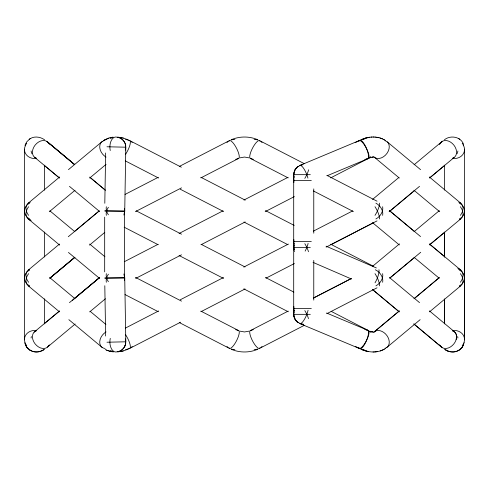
<?xml version="1.0" encoding="UTF-8"?>
<svg xmlns="http://www.w3.org/2000/svg" width="489" height="489" viewBox="0 0 489 489"><rect width="100%" height="100%" fill="white"/><g stroke="black" fill="none" stroke-linecap="round" stroke-linejoin="round"><path stroke-width="0.73" d="M44.523 323.889L44.523 298.834M444.477 299.592L444.477 323.889M444.477 232.452L444.477 257.263M464.544 339.818L464.544 211.37M104.805 203.265L105.648 152.971M293.742 313.614L294.036 311.866M293.724 174.72L294.684 170.429L296.756 167.476M293.755 246.578L294.066 244.836M124.548 279.916L124.548 209.084M293.895 182.464L293.895 178.546M293.895 243.54L293.895 239.622M293.895 245.46L294.054 250.013M293.895 310.454L293.895 306.542M293.755 173.821L295.215 169.359L298.204 166.309M298.162 322.679C295.429 320.827 293.718 317.636 293.706 314.335L293.7 174.665C293.724 171.364 295.429 168.179 298.162 166.321M124.713 211.456L124.304 213.98M124.579 279.451L124.713 278.369M293.724 246.786L294.146 244.531M293.724 313.7L294.146 311.45M125.251 150.129L125.74 148.118M118.497 351.628C122.354 350.54 125.331 347.049 125.752 343.058M31.07 337.991L31.345 336.554M457.93 151.009L457.087 153.711M124.689 212.037L124.194 214.17M124.402 280.411L124.689 278.95M464.232 342.587L462.264 347.135L459.354 349.965M125.373 149.75L125.557 149.163M124.995 345.912L125.263 345.069M125.386 344.684L125.569 344.103M123.913 215.038L124.732 211.217L125.807 147.207C125.936 142.543 122.464 138.179 117.904 137.226M25.312 144.671L26.736 141.871L29.646 139.035M24.994 145.539L25.514 144.066M294.384 310.833L294.678 310.13M294.421 243.803L294.567 243.449M445.241 349.757C450.675 353.437 459.085 352.587 462.545 346.615M463.211 345.436L463.486 344.934L462.264 347.135M25.391 145.27L26.779 143.198M463.609 343.73L462.221 345.802M48.515 345.974L49.407 344.873M441.61 141.822L439.593 144.127L440.485 143.026M439.593 144.127L440.864 142.586M226.969 142.513L227.868 141.627M131.339 347.379L132.238 346.487M261.132 347.379L262.031 346.487M369.378 157.874L370.821 156.645M49.982 278.033L74.805 257.232M72.421 300.344L99.732 277.446L69.469 302.63M414.568 298.382L439.134 277.789M28.038 203.351L59.652 176.981M68.436 169.659L102.225 141.498M49.291 211.731L75.049 190.245M89.683 178.039L106.076 164.365M74.401 231.603L98.919 211.144M28.466 269.946L59.499 244.054M68.283 236.731L99.316 210.845M49.719 278.327L74.896 257.324M89.536 245.111L104.756 232.409M50.122 277.954L74.762 257.422M34.108 332.159L59.615 310.863M74.132 298.742L99.316 277.752M47.39 347.178L75.178 323.993M89.689 311.89L105.422 298.773M372.532 199.445L398.877 177.47M414.097 164.775L442.032 141.498M389.097 211.731L419.538 186.34M429.495 178.039L454.079 157.531M389.525 211.413L414.696 190.41M429.917 177.715L444.55 165.508M372.477 266.401L399.464 243.889M414.104 231.682L439.281 210.68M390.204 277.734L414.623 257.373M389.684 278.155L420.717 252.269M429.501 244.946L460.534 219.06M374.305 331.793L399.476 310.796M413.926 298.755L439.287 277.593M373.914 332.159L398.841 311.346M386.775 347.502L420.143 319.665M429.507 311.854L460.534 285.973M44.297 323.694L59.071 311.432M430.283 244.182L444.385 232.464M297.972 166.48L298.443 166.144M30.031 138.79C34.456 135.844 40.416 136.877 44.585 139.781M29.199 139.334L30.483 138.491M359.128 140.673L355.179 142.69M459.801 349.666L456.738 351.31M44.585 349.219C38.179 354.507 27.017 351.903 24.994 343.461M444.415 139.781C450.393 134.927 460.577 136.602 463.486 144.066M103.582 140.496L108.766 138.051M360.845 349.183C368.529 352.71 378.138 353.327 385.418 348.504M43.759 349.757L39.915 351.463L37.555 351.921M201.052 244.726L245.203 221.945M125.477 328.058L158.595 310.961M125.025 194.433L158.253 177.299M179.274 166.462L229.457 140.594M135.386 211.645L181.498 187.868M200.845 177.898L238.821 158.32M124.304 261.719L158.1 244.292M179.06 233.485L223.002 210.832M243.968 200.025L288.045 177.299M265.179 211.645L294.341 196.609M330.643 177.898L368.614 158.32M135.655 278.43L181.505 254.812M180.227 299.8L223.504 277.514M243.791 267.061L288.406 244.06M313.382 231.15L352.734 210.863M326.145 247.128L377.025 220.9M180.612 322.19L129.75 348.406L126.743 349.317M200.955 311.701L245.032 288.975M265.998 278.168L294.39 263.528M330.9 244.708L373.486 222.752M313.382 298.07L351.377 278.479M250.179 330.686L288.155 311.108M313.602 297.984L350.9 278.754M259.543 348.406L304.299 325.338M326.823 313.694L377.025 287.813M110.343 138.595L112.097 137.696M104.725 139.805L110.196 137.647M384.195 349.25L381.591 350.436M360.735 139.885L365.686 138.087L369.812 137.226M369.323 158.002L370.106 157.672M128.155 349.183L123.314 350.913L117.562 351.946M299.678 165.514L360.179 140.196M327.184 175.734L367.722 158.772M231.175 139.768C239.561 136.113 249.439 136.113 257.825 139.768M257.825 349.232C249.439 352.887 239.561 352.887 231.175 349.232M238.461 158.503L235.643 159.347M250.539 330.497L253.357 329.653M103.882 140.484L105.233 139.982M362.325 139.218C369.336 136.352 377.759 135.979 384.44 139.909M380.234 350.949L380.882 350.729M240.013 157.837L244.5 157.048L248.987 157.837M248.987 331.163L244.5 331.958L240.013 331.163M369.464 157.886L370.888 157.421M369.971 157.745L372.294 157.14M117.904 351.774C122.464 350.821 125.936 346.456 125.807 341.793L124.732 277.783L123.913 273.962M300.527 165.178L302.324 164.732M365.686 138.087L368.162 137.507M120.838 351.493L123.314 350.913M454.397 351.891L456.219 351.487M110.056 137.684L113.234 137.183M365.442 159.347L366.689 159.127L364.818 159.438M231.218 139.903L232.458 139.689M256.542 349.317L257.782 349.097M111.547 137.397L112.715 137.22M233.082 139.579L234.848 139.554M125.594 349.494L126.119 349.421M255.918 349.421L254.152 349.446M377.312 351.64L374.574 351.946M124.512 211.26L104.897 210.826M301.78 164.824L303.082 164.695M361.781 139.707L364.213 139.499M125.41 147.262L125.82 147.201L106.975 146.773M372.08 157.158L373.651 157.042L372.575 157.012M371.206 137.079L371.713 137.054M254.152 139.554L255.918 139.579M234.848 349.446L233.082 349.421M373.028 352.001L373.59 351.988M452.068 351.976L453.816 351.946M293.7 174.665L310.307 174.665M293.7 180.502L311.322 180.502M104.897 211.04L124.744 211.04M293.7 241.584L311.322 241.584M310.307 247.422L293.7 247.422L293.895 249.378M104.897 277.96L124.744 277.96M293.7 308.498L311.322 308.498M293.7 314.335L310.307 314.335M35.184 351.946L36.932 351.976M106.975 342.227L125.82 341.799L125.41 341.744M373.028 136.999L373.59 137.018M303.559 324.317L300.527 323.822M364.213 349.501L361.781 349.293M373.413 331.939L370.705 331.566L372.752 331.915M104.897 278.174L124.512 277.746M301.78 324.176L303.736 324.372M117.562 137.061L123.314 138.087L128.155 139.817M374.88 137.054L375.448 137.116M113.546 351.891L110.196 351.353L106.48 350.087M125.594 139.506L126.119 139.579M364.818 329.562L366.689 329.879M256.542 139.689L257.782 139.903M126.743 139.689L129.561 140.52L181.352 167.201M231.218 349.097L232.458 349.317M253.357 159.347L250.539 158.503M235.643 329.653L238.461 330.497M449.752 351.622L451.445 351.921M376.695 137.244L377.312 137.36M111.688 351.64L112.305 351.756M32.781 351.487L34.603 351.891M371.506 331.756L369.971 331.255L372.263 331.933L370.705 331.566M362.459 349.861L368.162 351.493L367.288 351.285M120.838 137.507L121.712 137.715M122.513 137.898L123.314 138.087M365.686 350.913L366.487 351.108M378.468 137.574L379.085 137.733M110.532 351.426L107.855 350.607M380.234 138.051L380.882 138.271M118.491 137.378C122.342 138.473 125.318 141.957 125.74 145.948M381.885 138.65L382.52 138.913M326.554 313.009L367.905 330.332M299.861 323.596L359.971 348.749M446.017 350.203L448.364 351.2L444.415 349.219M326.071 246.175L376.365 267.948M313.021 262.373L351.444 279.005M32.262 351.31L29.199 349.666M458.761 268.944L458.046 268.583L459.666 269.341M29.334 219.659L30.941 220.429L30.239 220.056M105.178 349.458L106.743 350.21M458.046 268.583L459.409 269.274M29.591 219.726L30.954 220.423M383.547 139.42L385.418 140.496M110.343 350.405L112.097 351.304M259.543 140.594L304.299 163.668M326.823 175.306L377.025 201.187M250.179 158.32L288.155 177.898M313.382 190.936L353.413 211.572M200.857 177.256L245.233 200.154M265.49 210.6L294.201 225.405M330.705 244.225L373.657 266.364M125.3 160.881L158.528 178.014M180.227 189.2L223.626 211.572M243.956 222.055L287.899 244.708M136.205 210.832L181.498 234.182M201.101 244.292L245.044 266.945M265.374 277.428L293.852 292.11M331.151 311.34L368.449 330.564M179.047 255.509L223.552 278.43M243.803 288.858L288.241 311.768M355.375 346.383L359.439 348.48M124.169 227.189L158.155 244.726M135.386 277.361L181.498 301.132M200.845 311.108L238.821 330.686M125.025 294.574L158.253 311.701M179.274 322.538L229.457 348.406M357.667 347.373L359.079 348.29M458.517 138.491L458.969 138.79M459.354 139.035L459.801 139.334M298.443 322.856C295.552 321.047 293.681 317.697 293.724 314.28M30.031 350.216L26.736 347.135L24.768 342.587M387.196 141.822L420.564 169.652M429.348 176.981L460.962 203.351M374.727 157.531L399.317 178.039M413.951 190.245L439.709 211.731M389.525 210.68L420.558 236.566M429.342 243.889L460.962 270.264M389.684 210.845L414.281 231.358M430.088 244.543L444.14 256.267M372.532 222.642L399.305 244.946M414.104 257.324L439.122 278.155M389.427 277.514L419.544 302.636M429.446 310.9L454.501 331.793M372.532 289.555L398.877 311.53M413.871 324.024L441.61 347.178M47.781 142.183L74.548 164.493M74.481 164.451L46.968 141.498L74.511 164.591M90.288 177.635L104.921 189.842M34.499 157.207L59.554 178.1M69.456 186.364L99.573 211.492M44.45 165.508L59.083 177.715M49.878 210.845L74.469 231.358M89.695 244.054L104.921 256.756M28.038 218.736L59.658 245.111M68.442 252.44L99.475 278.327M49.713 277.593L74.89 298.59M90.11 311.285L105.917 324.47M28.466 285.973L59.493 311.854M68.857 319.665L102.225 347.502M372.673 289.647L399.342 311.909M89.658 177.091L105.514 190.325M413.908 323.92L442.032 347.502M369.378 331.132L370.821 332.355M298.204 322.691L295.215 319.641L293.755 315.185M261.132 141.627L262.031 142.513M226.969 346.487L227.868 347.379M131.333 141.627L132.226 142.519M462.221 143.198L463.609 145.27M26.779 345.802L25.391 343.73M439.587 344.879L440.485 345.974M48.521 143.026L49.413 144.127M25.514 344.934L25.789 345.436M26.455 346.615L26.736 347.135M31.913 153.711L31.07 151.009M294.543 251.315L294.684 251.658M125.386 339.25L125.752 340.882M125.373 144.316L125.557 144.897M125.263 338.871L125.569 339.837M124.194 274.836L124.689 276.963M294.146 177.556L293.724 175.3M294.036 177.134L293.742 175.386M294.176 250.429L293.742 248.143M124.402 208.589L124.689 210.05M457.655 336.554L457.93 337.991M124.304 275.026L124.713 277.544M124.579 209.549L124.713 210.631M104.805 285.741L105.648 336.035M24.456 339.818L24.456 149.182M464.544 149.182L464.544 339.158M444.483 165.135L444.483 190.105M444.483 232.006L444.483 256.34M444.483 298.901L444.483 323.205M313.767 188.901L313.767 233.186M313.767 260.399L313.767 300.099M104.677 217.128L104.677 271.878M44.517 165.135L44.517 190.203M44.517 232.006L44.517 256.994M367.563 330.57A10.037 2.787 -62.7 0 1 366.487 340.448A10.037 2.787 -62.7 0 1 358.828 347.936M373.657 332.447A10.037 7.28 50.3 0 1 386.958 335.625A10.037 7.28 50.3 0 1 384.996 348.302M460.394 273.638A10.037 7.292 50.2 0 1 459.293 286.603M459.782 269.512A10.037 7.292 -50.2 0 1 460.394 282.275M459.324 270.05A10.037 9.01 0 0 1 464.55 277.96A10.037 9.01 0 0 1 459.324 285.869M463.914 342.636A10.037 9.01 0 0 0 462.099 333.584A10.037 9.01 0 0 0 452.38 330.68A10.037 7.292 -50.2 0 1 453.908 343.846A10.037 7.292 -50.2 0 1 440.479 345.857M260.056 347.691A10.037 2.787 62.7 0 1 252.636 341.084A10.037 2.787 62.7 0 1 250.979 330.497M238.021 330.497A10.037 2.787 -62.7 0 1 236.364 341.084A10.037 2.787 -62.7 0 1 228.944 347.691M48.521 345.864A10.037 7.292 50.2 0 1 35.061 343.81A10.037 7.292 50.2 0 1 36.681 330.68M25.086 342.636A10.037 9.01 0 0 1 26.901 333.584A10.037 9.01 0 0 1 36.62 330.68M29.676 285.869A10.037 9.01 0 0 1 24.45 277.96A10.037 9.01 0 0 1 29.676 270.05M29.707 286.603A10.037 7.292 -50.2 0 1 28.606 273.638M28.606 282.275A10.037 7.292 50.2 0 1 29.707 269.311M105.08 348.48A10.037 7.292 -50.2 0 1 99.738 341.719A10.037 7.292 -50.2 0 1 106.046 331.909M117.69 351.469A10.037 5.899 90 0 1 111.535 348.938A10.037 5.899 90 0 1 110.269 338.382M110.251 150.539A10.037 5.899 -90 0 1 111.608 139.933A10.037 5.899 -90 0 1 117.843 137.629M106.046 157.097A10.037 7.292 50.2 0 1 99.799 147.91A10.037 7.292 50.2 0 1 103.986 140.71M28.606 215.362A10.037 7.292 50.2 0 1 30.22 202.238M29.218 219.488A10.037 7.292 -50.2 0 1 28.606 206.725M29.676 218.956A10.037 9.01 0 0 1 24.45 211.04A10.037 9.01 0 0 1 29.676 203.131M228.944 141.315A10.037 2.787 62.7 0 1 236.364 147.922A10.037 2.787 62.7 0 1 238.021 158.503M250.979 158.503A10.037 2.787 -62.7 0 1 252.636 147.922A10.037 2.787 -62.7 0 1 260.056 141.315M440.479 143.143A10.037 7.292 50.2 0 1 453.939 145.196A10.037 7.292 50.2 0 1 452.319 158.32M463.205 145.007A10.037 9.01 0 0 1 462.588 154.866A10.037 9.01 0 0 1 452.282 158.302M459.324 203.131A10.037 9.01 0 0 1 464.55 211.04A10.037 9.01 0 0 1 459.324 218.956M458.78 202.238A10.037 7.292 -50.2 0 1 460.394 215.362M460.394 206.725A10.037 7.292 50.2 0 1 459.293 219.689M385.014 140.71A10.037 7.292 -50.2 0 1 387.056 153.259A10.037 7.292 -50.2 0 1 373.804 156.724M358.828 141.07A10.037 2.787 62.7 0 1 366.487 148.552A10.037 2.787 62.7 0 1 367.563 158.436M304.818 243.681A10.037 2.787 62.7 0 1 308.473 251.743M375.008 206.731A10.037 2.787 62.7 0 1 379.47 218.956M375.907 203.131A10.037 7.292 50.2 0 1 382.667 215.362M382.667 206.725A10.037 7.292 -50.2 0 1 375.907 218.956M128.87 140.594A10.037 2.787 -62.7 0 1 130.031 144.634A10.037 2.787 -62.7 0 1 125.49 154.377M108.399 214.787A10.037 7.292 50.2 0 1 106.333 206.725M106.333 215.362A10.037 7.292 -50.2 0 1 108.399 207.299M36.681 158.32A10.037 7.292 -50.2 0 1 35.061 145.196A10.037 7.292 -50.2 0 1 48.521 143.143M36.62 158.32A10.037 9.01 0 0 1 26.455 154.915A10.037 9.01 0 0 1 25.679 145.196M304.818 310.594A10.037 2.787 62.7 0 1 308.473 318.657M375.008 273.644A10.037 2.787 62.7 0 1 379.47 285.869M375.307 269.763A10.037 7.292 50.2 0 1 382.667 282.275M382.667 273.638A10.037 7.292 -50.2 0 1 375.907 285.869M125.49 334.623A10.037 2.787 62.7 0 1 130.031 344.366A10.037 2.787 62.7 0 1 128.87 348.406M108.399 281.701A10.037 7.292 50.2 0 1 106.333 273.638M106.333 282.275A10.037 7.292 -50.2 0 1 108.399 274.213M452.319 330.686A10.037 7.292 -50.1 0 1 456.176 339.488M378.951 269.726A10.037 2.867 -66.6 0 1 375.032 282.819M308.107 243.4A10.037 2.867 -66.6 0 1 305.142 251.108M379.47 203.131A10.037 2.787 -62.7 0 1 375.008 215.356M308.62 169.787A10.037 2.787 -62.7 0 1 304.818 178.406M359.384 140.942A10.037 2.879 67.3 0 1 366.505 148.399A10.037 2.879 67.3 0 1 366.817 158.711M299.268 166.095A10.037 2.879 67.3 0 1 303.376 167.99A10.037 2.879 67.3 0 1 307.929 178.13M366.817 330.289A10.037 2.879 -67.3 0 1 366.505 340.601A10.037 2.879 -67.3 0 1 359.384 348.058M308.07 310.264A10.037 2.879 -67.3 0 1 303.541 320.772A10.037 2.879 -67.3 0 1 299.268 322.905"/></g></svg>
